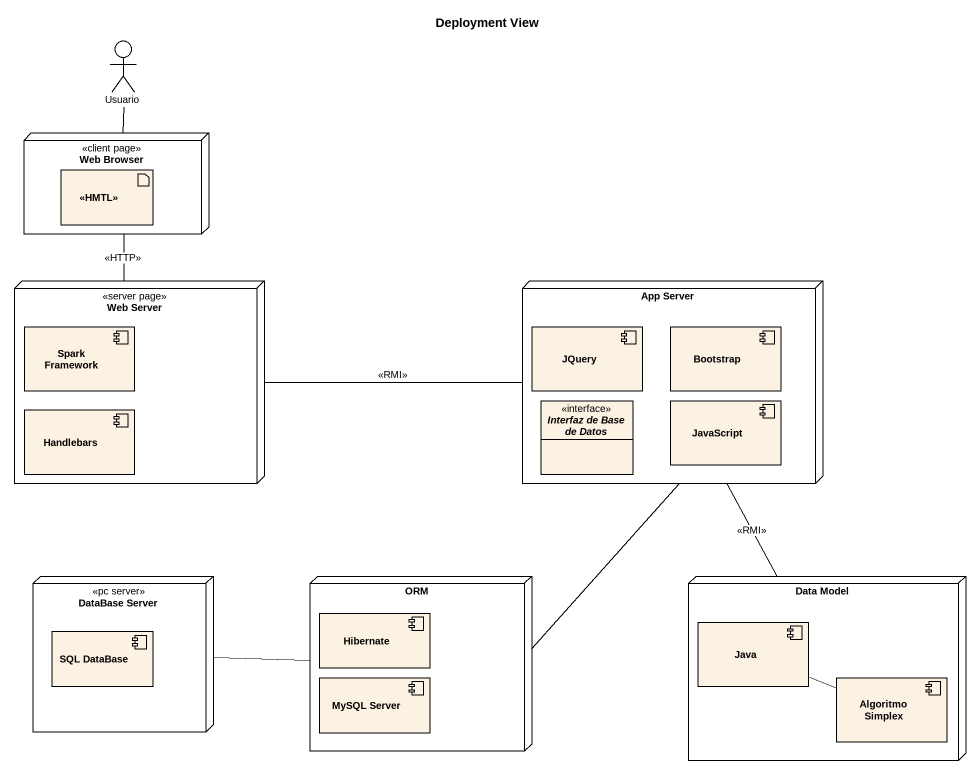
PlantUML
@startuml
title Deployment View
allowmixing
hide circle
hide empty members
actor Usuario
node "Web Browser" as Web_Browser <<client page>> {
  artifact "<<HMTL>>" as HMTL
}
node "Web Server" as Web_Server <<server page>> {
  component "Spark Framework" as Spark_Framework
  component Handlebars
}
node "App Server" as App_Server {
  component JQuery
  component Bootstrap
  interface "Interfaz de Base de Datos" as Interfaz_de_Base_de_Datos
  component JavaScript
}
node "DataBase Server" as DataBase_Server <<pc server>> {
  component "SQL DataBase" as SQL_DataBase
}
node ORM {
  component Hibernate
  component "MySQL Server" as MySQL_Server
}
node "Data Model" as Data_Model {
  component Java
  component "Algoritmo Simplex" as Algoritmo_Simplex
}
Web_Browser -up- Usuario
Web_Browser -- Web_Server : <<HTTP>>
Web_Server -right- App_Server : <<RMI>>
DataBase_Server -right- ORM
ORM -up- App_Server
Data_Model -up- App_Server : <<RMI>>
Java -right- Algoritmo_Simplex
@enduml
